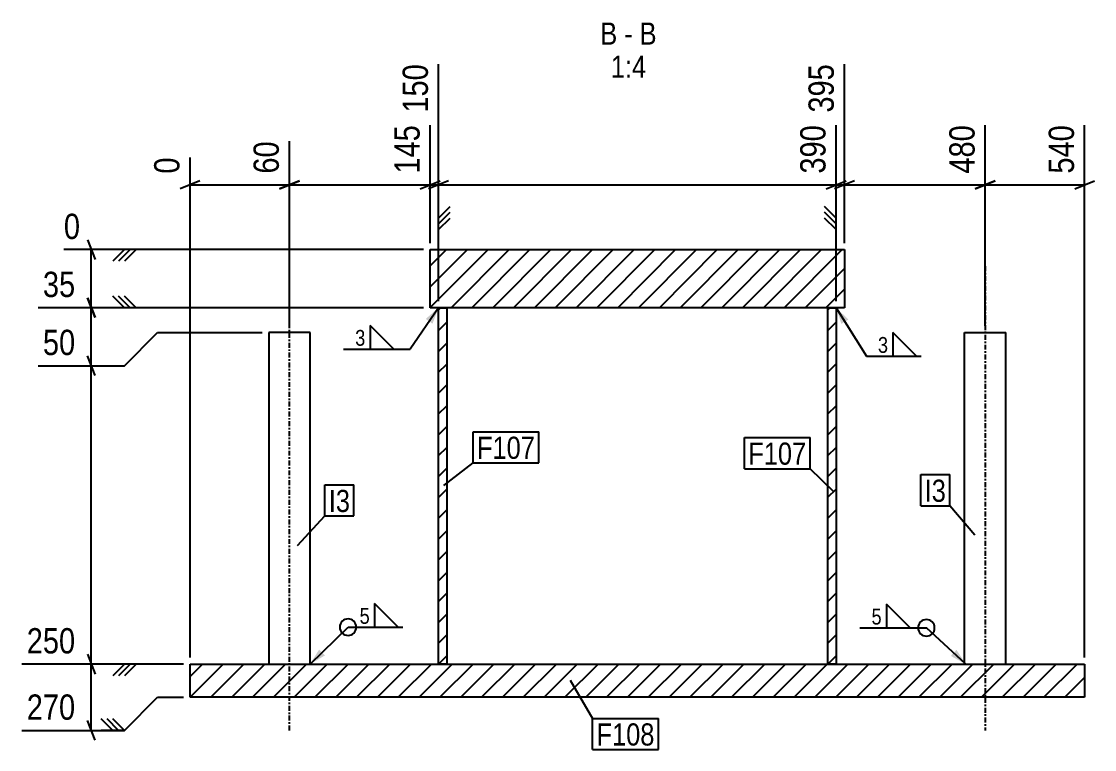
# Model space of a CAD drawing. Header units: millimetres. Extents: x 10 to 49821, y 10 to 1952.
# Drawn here: x 5905 to 6553, y 10 to 449 of the extents above; entities that cross this region are included whole.
import ezdxf

# ---------------------------------------------------------------- set-up
doc = ezdxf.new("R2010")
doc.units = ezdxf.units.MM
doc.linetypes.add('DXK_LINE_DOT2', pattern=[3.9198, 1.9599, -1.9599])
doc.linetypes.add('DXK_LINE_DOT3', pattern=[5.9187, 2.979, -0.9799, 0.9799, -0.9799])
for name, color, linetype in [('MÅLSÆTNING', 7, 'Continuous'), ('STÅL', 7, 'Continuous'), ('TEKST', 7, 'Continuous')]:
    doc.layers.add(name, color=color, linetype=linetype)
doc.styles.add('Arial Narrow', font='ARIALN.TTF', dxfattribs={"height": 0.2})

msp = doc.modelspace()

# ---------------------------------------------------------------- hatches: boundary and pattern name
at = {"layer": 'STÅL', "linetype": 'Continuous'}
h = msp.add_hatch(dxfattribs=at)
h.set_pattern_fill('', scale=2.8, style=0, pattern_type=0)
h.set_pattern_definition([(45, (6151.935, 276.1525), (-6.28618, 6.28618), [])])
h.paths.add_polyline_path([(6151.94, 311.15), (6151.94, 276.15), (6401.94, 276.15), (6401.94, 311.15)])
h = msp.add_hatch(dxfattribs=at)
h.set_pattern_fill('', scale=2.8, style=0, pattern_type=0)
h.set_pattern_definition([(45, (6156.941, 61.1525), (-6.28618, 6.28618), [])])
h.paths.add_polyline_path([(6156.94, 276.15), (6156.94, 61.15), (6161.94, 61.15), (6161.94, 276.15)])
h = msp.add_hatch(dxfattribs=at)
h.set_pattern_fill('', scale=2.8, style=0, pattern_type=0)
h.set_pattern_definition([(45, (6391.935, 61.1525), (-6.28618, 6.28618), [])])
h.paths.add_polyline_path([(6391.94, 276.15), (6391.94, 61.15), (6396.94, 61.15), (6396.94, 276.15)])
h = msp.add_hatch(dxfattribs=at)
h.set_pattern_fill('', scale=2.8, style=0, pattern_type=0)
h.set_pattern_definition([(45, (6006.935, 41.1525), (-6.28618, 6.28618), [])])
h.paths.add_polyline_path([(6006.94, 61.15), (6006.94, 41.15), (6546.94, 41.15), (6546.94, 61.15)])
at = {"layer": 'TEKST', "linetype": 'Continuous'}
for points in [[(6149.21, 269.34), (6156.94, 276.15), (6153.32, 266.5)], [(6400.11, 266.35), (6396.94, 276.15), (6404.35, 268.99)], [(6088.35, 66.34), (6079.44, 61.15), (6084.86, 69.92)], [(6469.57, 69.75), (6475.25, 61.15), (6466.19, 66.07)]]:
    msp.add_hatch(color=3, dxfattribs=at).paths.add_polyline_path(points)

# ---------------------------------------------------------------- linework, layer by layer
at = {"layer": 'MÅLSÆTNING', "color": 7, "linetype": 'Continuous'}
for p, q in [((6156.94, 280.15), (6156.94, 423.07)), ((6156.94, 280.15), (6156.94, 423.07)), ((6401.94, 315.15), (6401.94, 423.07)), ((6401.94, 315.15), (6401.94, 423.07)), ((6151.94, 315.15), (6151.94, 386.27)), ((6151.94, 315.15), (6151.94, 386.27)), ((6396.94, 280.15), (6396.94, 386.27)), ((6396.94, 280.15), (6396.94, 386.27)), ((6486.94, 265.15), (6486.94, 386.27)), ((6486.94, 265.15), (6486.94, 386.27)), ((6546.94, 65.15), (6546.94, 386.27)), ((6066.94, 265.15), (6066.94, 376.52)), ((6066.94, 265.15), (6066.94, 376.52)), ((6006.94, 65.15), (6006.94, 366.77)), ((6012.94, 352.62), (6000.94, 347.82)), ((6006.94, 350.22), (6066.94, 350.22)), ((6072.94, 352.62), (6060.94, 347.82)), ((6060.94, 347.82), (6072.94, 352.62)), ((6066.94, 350.22), (6151.94, 350.22)), ((6145.94, 347.82), (6157.94, 352.62)), ((6145.94, 347.82), (6157.94, 352.62)), ((6162.94, 352.62), (6150.94, 347.82)), ((6162.94, 352.62), (6150.94, 347.82)), ((6151.94, 350.22), (6156.94, 350.22)), ((6156.94, 350.22), (6396.94, 350.22)), ((6390.94, 347.82), (6402.94, 352.62)), ((6390.94, 347.82), (6402.94, 352.62)), ((6407.94, 352.62), (6395.94, 347.82)), ((6407.94, 352.62), (6395.94, 347.82)), ((6396.94, 350.22), (6401.94, 350.22)), ((6401.94, 350.22), (6486.94, 350.22)), ((6492.94, 352.62), (6480.94, 347.82)), ((6480.94, 347.82), (6492.94, 352.62)), ((6486.94, 350.22), (6546.94, 350.22)), ((6540.94, 347.82), (6552.94, 352.62)), ((6156.94, 330.22), (6163.94, 337.22)), ((6156.94, 323.22), (6156.94, 337.22)), ((6156.94, 330.22), (6163.94, 337.22)), ((6156.94, 323.22), (6156.94, 337.22)), ((6396.94, 330.22), (6389.94, 337.22)), ((6396.94, 330.22), (6389.94, 337.22)), ((6396.94, 323.22), (6396.94, 337.22)), ((6396.94, 323.22), (6396.94, 337.22)), ((6156.94, 326.72), (6163.94, 333.72)), ((6156.94, 326.72), (6163.94, 333.72)), ((6396.94, 326.72), (6389.94, 333.72)), ((6396.94, 326.72), (6389.94, 333.72)), ((6156.94, 323.22), (6163.94, 330.22)), ((6156.94, 323.22), (6163.94, 330.22)), ((6396.94, 323.22), (6389.94, 330.22)), ((6396.94, 323.22), (6389.94, 330.22)), ((6147.94, 311.15), (5930.79, 311.15)), ((5944.94, 317.15), (5949.74, 305.15)), ((5947.34, 276.15), (5947.34, 311.15)), ((5967.34, 311.15), (5960.34, 304.15)), ((5974.34, 311.15), (5960.34, 311.15)), ((5970.84, 311.15), (5963.84, 304.15)), ((5974.34, 311.15), (5967.34, 304.15)), ((5949.74, 270.15), (5944.94, 282.15)), ((5944.94, 282.15), (5949.74, 270.15)), ((5967.34, 276.15), (5960.34, 283.15)), ((5967.34, 276.15), (5960.34, 283.15)), ((5970.84, 276.15), (5963.84, 283.15)), ((5970.84, 276.15), (5963.84, 283.15)), ((5974.34, 276.15), (5967.34, 283.15)), ((5974.34, 276.15), (5967.34, 283.15)), ((6147.94, 276.15), (5915.21, 276.15)), ((6147.94, 276.15), (5915.21, 276.15)), ((5947.34, 241.15), (5947.34, 276.15)), ((5974.34, 276.15), (5960.34, 276.15)), ((5974.34, 276.15), (5960.34, 276.15)), ((5967.34, 241.15), (5987.34, 261.15)), ((5967.34, 241.15), (5987.34, 261.15)), ((5987.34, 261.15), (6050.44, 261.15)), ((5987.34, 261.15), (6050.44, 261.15)), ((5949.74, 235.15), (5944.94, 247.15)), ((5949.74, 235.15), (5944.94, 247.15)), ((5915.21, 241.15), (5967.34, 241.15)), ((5947.34, 61.15), (5947.34, 241.15)), ((5944.94, 67.15), (5949.74, 55.15)), ((5944.94, 67.15), (5949.74, 55.15)), ((6002.94, 61.15), (5905.46, 61.15)), ((6002.94, 61.15), (5905.46, 61.15)), ((5947.34, 21.15), (5947.34, 61.15)), ((5967.34, 61.15), (5960.34, 54.15)), ((5974.34, 61.15), (5960.34, 61.15)), ((5967.34, 61.15), (5960.34, 54.15)), ((5974.34, 61.15), (5960.34, 61.15)), ((5970.84, 61.15), (5963.84, 54.15)), ((5970.84, 61.15), (5963.84, 54.15)), ((5974.34, 61.15), (5967.34, 54.15)), ((5974.34, 61.15), (5967.34, 54.15)), ((5967.34, 21.15), (5987.34, 41.15)), ((5987.34, 41.15), (6002.94, 41.15)), ((5949.74, 15.15), (5944.94, 27.15)), ((5960.34, 21.15), (5953.34, 28.15)), ((5963.84, 21.15), (5956.84, 28.15)), ((5967.34, 21.15), (5960.34, 28.15)), ((5905.46, 21.15), (5967.34, 21.15)), ((5967.34, 21.15), (5953.34, 21.15))]:
    msp.add_line(p, q, dxfattribs=at)
at = {"layer": 'STÅL', "color": 2, "linetype": 'Continuous'}
for p, q in [((6151.94, 276.15), (6151.94, 311.15)), ((6151.94, 311.15), (6401.94, 311.15)), ((6401.94, 311.15), (6401.94, 276.15)), ((6401.94, 276.15), (6151.94, 276.15)), ((6156.94, 61.15), (6156.94, 276.15)), ((6156.94, 276.15), (6161.94, 276.15)), ((6161.94, 276.15), (6161.94, 61.15)), ((6391.94, 61.15), (6391.94, 276.15)), ((6391.94, 276.15), (6396.94, 276.15)), ((6396.94, 276.15), (6396.94, 61.15)), ((6054.44, 261.15), (6054.44, 61.15)), ((6079.44, 261.15), (6054.44, 261.15)), ((6079.44, 61.15), (6079.44, 261.15)), ((6474.44, 61.15), (6474.44, 261.15)), ((6474.44, 261.15), (6499.44, 261.15)), ((6499.44, 61.15), (6499.44, 261.15)), ((6006.94, 41.15), (6006.94, 61.15)), ((6006.94, 61.15), (6546.94, 61.15)), ((6161.94, 61.15), (6156.94, 61.15)), ((6396.94, 61.15), (6391.94, 61.15)), ((6546.94, 61.15), (6546.94, 41.15)), ((6546.94, 41.15), (6006.94, 41.15))]:
    msp.add_line(p, q, dxfattribs=at)
at = {"layer": 'STÅL', "color": 7, "linetype": 'DXK_LINE_DOT3'}
for p, q in [((6066.94, 21.15), (6066.94, 301.15)), ((6486.94, 301.15), (6486.94, 21.15))]:
    msp.add_line(p, q, dxfattribs=at)
at = {"layer": 'STÅL', "color": 7, "linetype": 'DXK_LINE_DOT2'}
for p, q in [((6054.44, 61.15), (6079.44, 61.15)), ((6474.44, 61.15), (6499.44, 61.15))]:
    msp.add_line(p, q, dxfattribs=at)
at = {"layer": 'TEKST', "color": 3, "linetype": 'Continuous'}
for p, q in [((6156.94, 276.15), (6139.73, 251.17)), ((6396.94, 276.15), (6415.19, 246.9)), ((6079.44, 61.15), (6102.31, 83.41)), ((6475.25, 61.15), (6451.42, 83))]:
    msp.add_line(p, q, dxfattribs=at)
for centre, start, end in [((6102.31, 83.41), 90, 270), ((6451.42, 83), 90, 270), ((6451.42, 83), 270, 90)]:
    msp.add_arc(centre, 5, start, end, dxfattribs=at)

# ---------------------------------------------------------------- wipeouts: each hides what was drawn before it
at = {"color": 0, "linetype": 'Continuous'}
for points in [[(6264.85, 434.8), (6264.85, 448.8), (6254.62, 448.8), (6254.62, 434.8)], [(6274.15, 434.8), (6274.15, 448.8), (6269.05, 448.8), (6269.05, 434.8)], [(6288.58, 434.8), (6288.58, 448.8), (6278.35, 448.8), (6278.35, 434.8)], [(6282.26, 414.8), (6282.26, 428.8), (6260.93, 428.8), (6260.93, 414.8)]]:
    msp.add_wipeout(points, dxfattribs=at).dxf.layer = 'TEKST'
at = {"color": 0}
for points in [[(6113.53, 252.37), (6113.53, 263.97), (6105.83, 263.97), (6105.83, 252.37)], [(6429.09, 248.1), (6429.09, 259.7), (6421.39, 259.7), (6421.39, 248.1)], [(6215.15, 184.94), (6215.15, 198.94), (6180.19, 198.94), (6180.19, 184.94)], [(6378.91, 181.41), (6378.91, 195.41), (6343.95, 195.41), (6343.95, 181.41)], [(6463.21, 159.03), (6463.21, 173.03), (6450.41, 173.03), (6450.41, 159.03)], [(6103.5, 152.88), (6103.5, 166.88), (6090.71, 166.88), (6090.71, 152.88)], [(6116.2, 84.61), (6116.2, 96.21), (6108.51, 96.21), (6108.51, 84.61)], [(6425.22, 84.2), (6425.22, 95.8), (6417.53, 95.8), (6417.53, 84.2)], [(6287.32, 12), (6287.32, 26), (6252.36, 26), (6252.36, 12)]]:
    msp.add_wipeout(points, dxfattribs=at).dxf.layer = 'TEKST'

# ---------------------------------------------------------------- next in the draw order: linework, layer by layer
at = {"layer": 'TEKST', "color": 3, "linetype": 'Continuous'}
for p, q in [((6129.87, 251.17), (6115.58, 265.46)), ((6115.58, 265.46), (6115.58, 251.17)), ((6445.43, 246.9), (6431.14, 261.19)), ((6431.14, 261.19), (6431.14, 246.9)), ((6099.63, 251.17), (6139.73, 251.17)), ((6115.58, 251.17), (6129.87, 251.17)), ((6415.19, 246.9), (6448.29, 246.9)), ((6431.14, 246.9), (6445.43, 246.9)), ((6132.55, 83.41), (6118.26, 97.7)), ((6118.26, 97.7), (6118.26, 83.41)), ((6441.57, 83), (6427.28, 97.28)), ((6427.28, 97.28), (6427.28, 83)), ((6102.31, 83.41), (6135.4, 83.41)), ((6118.26, 83.41), (6132.55, 83.41)), ((6411.33, 83), (6451.42, 83)), ((6427.28, 83), (6441.57, 83))]:
    msp.add_line(p, q, dxfattribs=at)
msp.add_arc((6102.31, 83.41), 5, 270, 90, dxfattribs=at)

# ---------------------------------------------------------------- next in the draw order: texts
at = {"layer": 'TEKST', "color": 3, "linetype": 'Continuous', "style": 'Arial Narrow'}
for s, height, p in [('B', 13.36, (6254.62, 434.8)), ('B', 13.36, (6278.35, 434.8)), ('-', 13.36, (6269.05, 434.8)), ('1:4', 13.362, (6260.93, 414.8))]:
    msp.add_text(s, height=height, dxfattribs=at).set_placement(p)
at = {"layer": 'TEKST', "color": 3, "style": 'Arial Narrow'}
for s, p in [('3', (6106.63, 253.17)), ('3', (6422.19, 248.9)), ('5', (6109.31, 85.41)), ('5', (6418.33, 85))]:
    msp.add_text(s, height=9.54, dxfattribs=at).set_placement(p)

# ---------------------------------------------------------------- next in the draw order: wipeouts: each hides what was drawn before it
at = {"color": 0, "linetype": 'Continuous'}
for points in [[(6153.74, 426.27), (6131.34, 426.27), (6131.34, 390.62), (6153.74, 390.62)], [(6398.74, 426.27), (6376.34, 426.27), (6376.34, 390.62), (6398.74, 390.62)], [(6483.74, 389.47), (6461.34, 389.47), (6461.34, 353.82), (6483.74, 353.82)], [(6543.74, 389.47), (6521.34, 389.47), (6521.34, 353.82), (6543.74, 353.82)], [(6063.74, 379.72), (6041.34, 379.72), (6041.34, 353.82), (6063.74, 353.82)], [(6003.74, 369.97), (5981.34, 369.97), (5981.34, 353.82), (6003.74, 353.82)], [(5943.74, 314.35), (5943.74, 336.75), (5927.59, 336.75), (5927.59, 314.35)], [(5940.83, 279.35), (5940.83, 301.75), (5914.93, 301.75), (5914.93, 279.35)], [(5940.83, 244.35), (5940.83, 266.75), (5914.93, 266.75), (5914.93, 244.35)], [(5940.83, 64.35), (5940.83, 86.75), (5905.18, 86.75), (5905.18, 64.35)], [(5940.83, 24.35), (5940.83, 46.75), (5905.18, 46.75), (5905.18, 24.35)]]:
    msp.add_wipeout(points, dxfattribs=at).dxf.layer = 'MÅLSÆTNING'
at = {"color": 0}
for points in [[(6215.15, 184.94), (6215.15, 198.94), (6180.19, 198.94), (6180.19, 184.94)], [(6378.91, 181.41), (6378.91, 195.41), (6343.95, 195.41), (6343.95, 181.41)], [(6463.21, 159.03), (6463.21, 173.03), (6450.41, 173.03), (6450.41, 159.03)], [(6103.5, 152.88), (6103.5, 166.88), (6090.71, 166.88), (6090.71, 152.88)], [(6287.32, 12), (6287.32, 26), (6252.36, 26), (6252.36, 12)]]:
    msp.add_wipeout(points, dxfattribs=at).dxf.layer = 'TEKST'

# ---------------------------------------------------------------- next in the draw order: linework, layer by layer
at = {"layer": 'MÅLSÆTNING', "color": 7, "linetype": 'Continuous'}
msp.add_line((5915.21, 241.15), (5967.34, 241.15), dxfattribs=at)
at = {"layer": 'TEKST', "color": 7, "linetype": 'Continuous'}
for p, q in [((6177.79, 201.34), (6217.55, 201.34)), ((6177.79, 182.54), (6177.79, 201.34)), ((6217.55, 182.54), (6217.55, 201.34)), ((6341.55, 197.81), (6381.31, 197.81)), ((6341.55, 179.01), (6341.55, 197.81)), ((6381.31, 179.01), (6381.31, 197.81)), ((6160.13, 168.94), (6177.79, 182.54)), ((6177.79, 182.54), (6217.55, 182.54)), ((6341.55, 179.01), (6381.31, 179.01)), ((6395.19, 165.41), (6381.31, 179.01)), ((6448.01, 175.43), (6465.61, 175.43)), ((6448.01, 156.63), (6448.01, 175.43)), ((6465.61, 156.63), (6465.61, 175.43)), ((6088.31, 169.28), (6105.9, 169.28)), ((6088.31, 150.48), (6088.31, 169.28)), ((6105.9, 150.48), (6105.9, 169.28)), ((6448.01, 156.63), (6465.61, 156.63)), ((6480.69, 138.88), (6465.61, 156.63)), ((6071.78, 132.66), (6088.31, 150.48)), ((6088.31, 150.48), (6105.9, 150.48)), ((6236.3, 51.44), (6249.96, 28.4)), ((6249.96, 28.4), (6289.72, 28.4)), ((6249.96, 9.6), (6249.96, 28.4)), ((6289.72, 9.6), (6289.72, 28.4)), ((6249.96, 9.6), (6289.72, 9.6))]:
    msp.add_line(p, q, dxfattribs=at)

# ---------------------------------------------------------------- next in the draw order: texts
at = {"layer": 'MÅLSÆTNING', "color": 3, "linetype": 'Continuous', "style": 'Arial Narrow'}
for s, height, p in [('150', 15.271, (6150.54, 393.82)), ('395', 15.271, (6395.54, 393.82)), ('480', 15.271, (6480.54, 357.02)), ('540', 15.271, (6540.54, 357.02)), ('60', 15.271, (6060.54, 357.02)), ('0', 15.27, (6000.54, 357.02))]:
    msp.add_text(s, height=height, rotation=90.00021, dxfattribs=at).set_placement(p)
for s, height, p in [('0', 15.27, (5930.79, 317.55)), ('35', 15.271, (5918.13, 282.55)), ('50', 15.271, (5918.13, 247.55)), ('250', 15.271, (5908.38, 67.55)), ('270', 15.271, (5908.38, 27.55))]:
    msp.add_text(s, height=height, dxfattribs=at).set_placement(p)
at = {"layer": 'TEKST', "color": 3, "style": 'Arial Narrow'}
for s, p in [('F107', (6180.19, 184.94)), ('F107', (6343.95, 181.41)), ('I3', (6450.41, 159.03)), ('I3', (6090.71, 152.88)), ('F108', (6252.36, 12))]:
    msp.add_text(s, height=13.362, dxfattribs=at).set_placement(p)

# ---------------------------------------------------------------- next in the draw order: wipeouts: each hides what was drawn before it
at = {"color": 0, "linetype": 'Continuous'}
for points in [[(6148.74, 389.47), (6126.34, 389.47), (6126.34, 353.82), (6148.74, 353.82)], [(6393.74, 389.47), (6371.34, 389.47), (6371.34, 353.82), (6393.74, 353.82)]]:
    msp.add_wipeout(points, dxfattribs=at).dxf.layer = 'MÅLSÆTNING'

# ---------------------------------------------------------------- next in the draw order: texts
at = {"layer": 'MÅLSÆTNING', "color": 3, "linetype": 'Continuous', "style": 'Arial Narrow'}
for s, p in [('145', (6145.54, 357.02)), ('390', (6390.54, 357.02))]:
    msp.add_text(s, height=15.271, rotation=90.00021, dxfattribs=at).set_placement(p)

doc.saveas('drawing.dxf')
